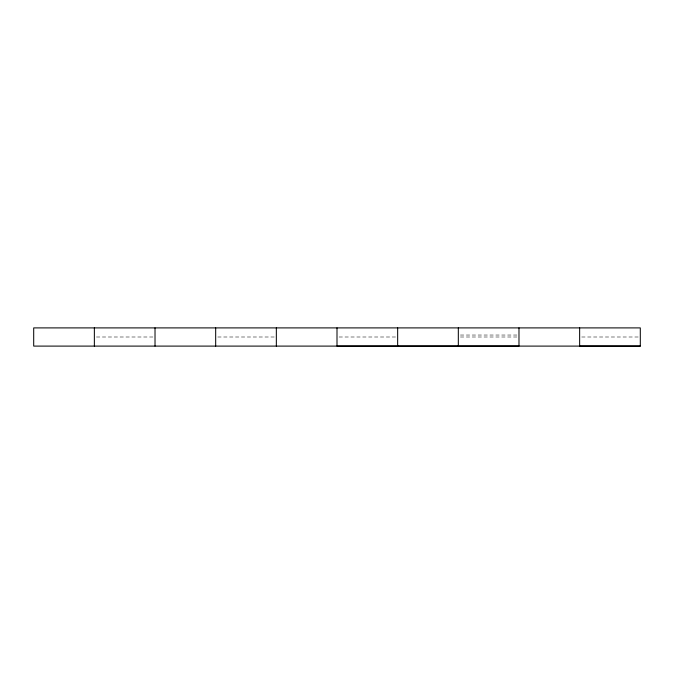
<?xml version="1.0" encoding="UTF-8"?>
<svg xmlns="http://www.w3.org/2000/svg" width="674" height="674" viewBox="0 0 674 674"><rect width="100%" height="100%" fill="white"/><g stroke="black" fill="none" stroke-linecap="round" stroke-linejoin="round"><path stroke-width="0.51" stroke-dasharray="3.37 2.53" d="M460.409 335.037L518.98 335.037M96.449 337L155.02 337M217.769 337L275.295 337M339.089 337L397.66 337M460.409 337L517.935 337M581.729 337L639.255 337"/><path stroke-width="1.01" d="M518.98 327.901L518.98 346.048L337 346.099L337 327.901M640.3 346.099L33.7 346.099L33.7 327.901L640.3 327.901L640.3 346.099L579.64 346.048L579.64 327.901M458.32 327.901L458.32 346.023M397.66 327.901L397.66 346.023M276.34 327.901L276.34 346.099M215.68 327.901L215.68 346.099M155.02 327.901L155.02 346.099M94.36 327.901L94.36 346.099"/></g></svg>
